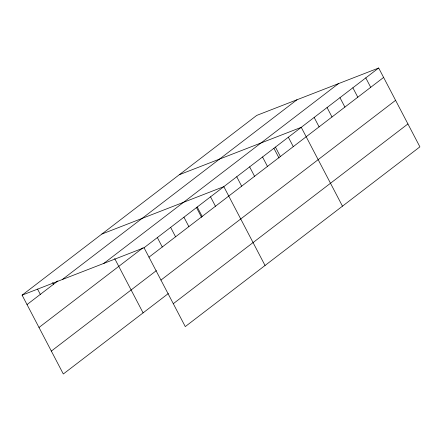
<?xml version="1.0" encoding="UTF-8"?>
<svg xmlns="http://www.w3.org/2000/svg" width="442" height="442" viewBox="0 0 442 442"><rect width="100%" height="100%" fill="white"/><g stroke="black" fill="none" stroke-linecap="round" stroke-linejoin="round"><path stroke-width="0.66" d="M168.363 293.516L63.316 373.987L22.1 295.151L256.73 115.406L378.683 68.013L419.9 146.849L185.27 326.594L144.053 247.758L378.683 68.013M27.023 304.571L57.869 280.941M62.344 279.51L296.974 99.765M103.809 263.399L338.439 83.654M39.001 327.478L142.97 247.829M148.976 257.178L383.612 77.433M51.338 351.081L156.385 270.609M160.954 280.084L395.584 100.34M173.292 303.687L407.922 123.942M179.303 174.723L301.256 127.329L342.473 206.165M101.875 234.039L223.829 186.646L265.045 265.482M22.1 295.151L144.053 247.758M365.783 77.897L370.705 87.317M352.876 87.781L357.799 97.201M339.97 97.671L344.898 107.091M327.069 107.555L331.992 116.975M314.163 117.439L319.085 126.86M288.35 137.213L293.278 146.633M275.449 147.098L280.372 156.518M273.946 148.341L279.012 158.021M262.542 156.987L267.465 166.407M249.636 166.872L254.564 176.292M236.735 176.756L241.658 186.176M210.53 196.828L215.458 206.248M197.237 207.016L202.16 216.436M196.519 207.657L201.58 217.337M183.938 217.199L188.867 226.619M170.645 227.387L175.568 236.807M157.352 237.569L162.275 246.99M114.677 258.531L143.092 312.875M52.692 282.432L53.615 284.2M37.548 289.09L40.321 294.389"/></g></svg>
